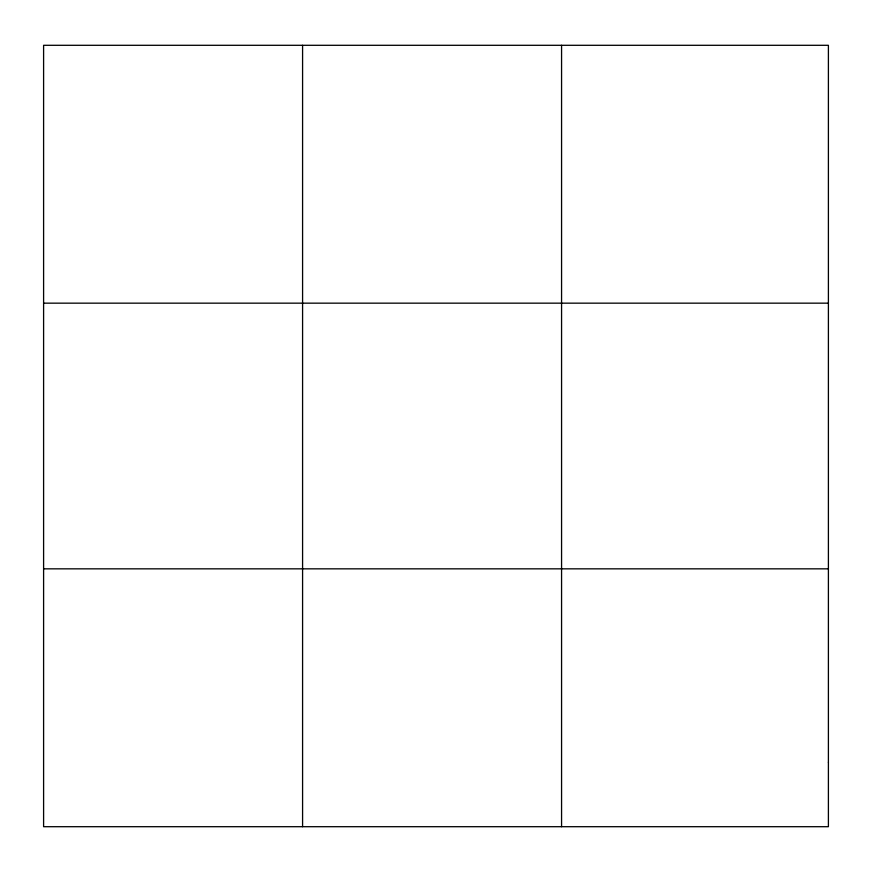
<?xml version="1.0" encoding="UTF-8"?>
<svg xmlns="http://www.w3.org/2000/svg" width="872" height="872" viewBox="0 0 872 872"><rect width="100%" height="100%" fill="white"/><g stroke="black" fill="none" stroke-linecap="round" stroke-linejoin="round"><path stroke-width="1.31" d="M302.584 826.7L302.584 45.3M561.568 826.7L561.568 45.3M43.6 303.162L828.4 303.162M43.6 568.838L828.4 568.838M828.4 762.226L828.4 826.7L43.6 826.7L43.6 45.3L828.4 45.3L828.4 762.226"/></g></svg>
